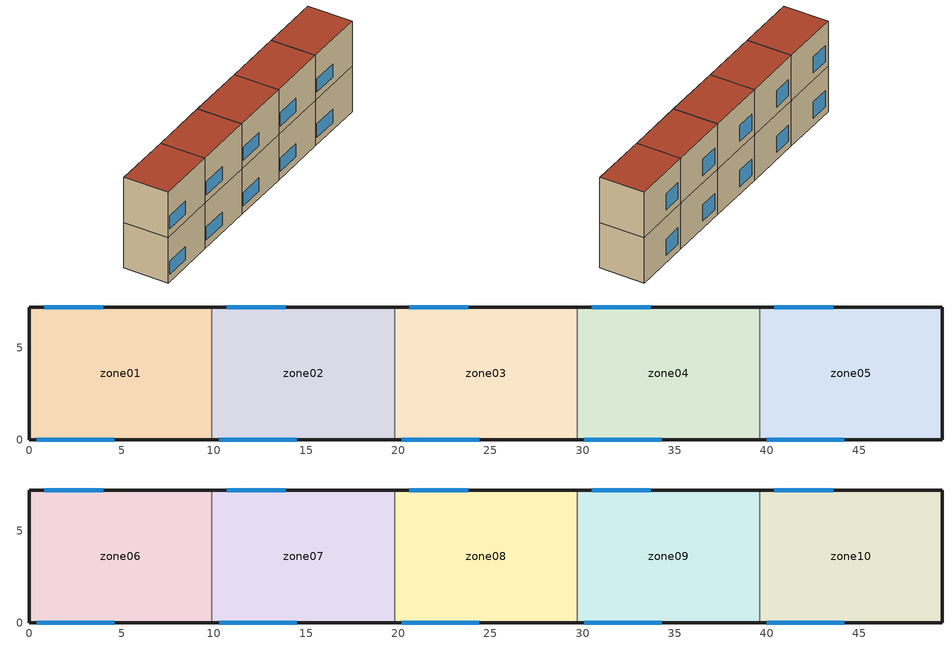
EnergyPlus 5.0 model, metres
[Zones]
zone01
 floor ground (GROUND_FLOOR): 9.9,7.2 9.9,0 0,0 0,7.2 z0
 wall outside (EXT_WALL): 9.9,7.2 0,7.2 0,0 9.9,0 z0:7.6
 wall to zone02 (ADJ_WALL): 9.9,0 9.9,7.2 z0:7.6
 window (EXT_WINDOW1): 0.4,0 4.6,0 z1.25:3.45; 4,7.2 0.8,7.2 z1.25:3.95
 ceiling to zone06 (ADJ_CEILING): 0,7.2 0,0 9.9,0 9.9,7.2 z7.6
zone02
 floor ground (GROUND_FLOOR): 19.8,7.2 19.8,0 9.9,0 9.9,7.2 z0
 wall outside (EXT_WALL): 19.8,7.2 9.9,7.2 / 9.9,0 19.8,0 z0:7.6
 wall to zone03 (ADJ_WALL): 19.8,0 19.8,7.2 z0:7.6
 wall to zone01 (ADJ_WALL): 9.9,7.2 9.9,0 z0:7.6
 window (EXT_WINDOW1): 10.3,0 14.5,0 z1.25:3.45; 13.9,7.2 10.7,7.2 z1.25:3.95
 ceiling to zone07 (ADJ_CEILING): 9.9,7.2 9.9,0 19.8,0 19.8,7.2 z7.6
zone03
 floor ground (GROUND_FLOOR): 29.7,7.2 29.7,0 19.8,0 19.8,7.2 z0
 wall outside (EXT_WALL): 29.7,7.2 19.8,7.2 / 19.8,0 29.7,0 z0:7.6
 wall to zone04 (ADJ_WALL): 29.7,0 29.7,7.2 z0:7.6
 wall to zone02 (ADJ_WALL): 19.8,7.2 19.8,0 z0:7.6
 window (EXT_WINDOW1): 20.2,0 24.4,0 z1.25:3.45; 23.8,7.2 20.6,7.2 z1.25:3.95
 ceiling to zone08 (ADJ_CEILING): 19.8,7.2 19.8,0 29.7,0 29.7,7.2 z7.6
zone04
 floor ground (GROUND_FLOOR): 39.6,7.2 39.6,0 29.7,0 29.7,7.2 z0
 wall outside (EXT_WALL): 39.6,7.2 29.7,7.2 / 29.7,0 39.6,0 z0:7.6
 wall to zone05 (ADJ_WALL): 39.6,0 39.6,7.2 z0:7.6
 wall to zone03 (ADJ_WALL): 29.7,7.2 29.7,0 z0:7.6
 window (EXT_WINDOW1): 30.1,0 34.3,0 z1.25:3.45; 33.7,7.2 30.5,7.2 z1.25:3.95
 ceiling to zone09 (ADJ_CEILING): 29.7,7.2 29.7,0 39.6,0 39.6,7.2 z7.6
zone05
 floor ground (GROUND_FLOOR): 49.5,7.2 49.5,0 39.6,0 39.6,7.2 z0
 wall outside (EXT_WALL): 39.6,0 49.5,0 49.5,7.2 39.6,7.2 z0:7.6
 wall to zone04 (ADJ_WALL): 39.6,7.2 39.6,0 z0:7.6
 window (EXT_WINDOW1): 40,0 44.2,0 z1.25:3.45; 43.6,7.2 40.4,7.2 z1.25:3.95
 ceiling to zone10 (ADJ_CEILING): 39.6,7.2 39.6,0 49.5,0 49.5,7.2 z7.6
zone06
 floor to zone01 (ADJ_CEILING): 9.9,7.2 9.9,0 0,0 0,7.2 z7.6
 wall outside (EXT_WALL): 9.9,7.2 0,7.2 0,0 9.9,0 z7.6:15.2
 wall to zone07 (ADJ_WALL): 9.9,0 9.9,7.2 z7.6:15.2
 window (EXT_WINDOW1): 0.4,0 4.6,0 z8.85:11.05; 4,7.2 0.8,7.2 z8.85:11.55
 roof outside (EXT_ROOF): 0,7.2 0,0 9.9,0 9.9,7.2 z15.2
zone07
 floor to zone02 (ADJ_CEILING): 19.8,7.2 19.8,0 9.9,0 9.9,7.2 z7.6
 wall outside (EXT_WALL): 19.8,7.2 9.9,7.2 / 9.9,0 19.8,0 z7.6:15.2
 wall to zone08 (ADJ_WALL): 19.8,0 19.8,7.2 z7.6:15.2
 wall to zone06 (ADJ_WALL): 9.9,7.2 9.9,0 z7.6:15.2
 window (EXT_WINDOW1): 10.3,0 14.5,0 z8.85:11.05; 13.9,7.2 10.7,7.2 z8.85:11.55
 roof outside (EXT_ROOF): 9.9,7.2 9.9,0 19.8,0 19.8,7.2 z15.2
zone08
 floor to zone03 (ADJ_CEILING): 29.7,7.2 29.7,0 19.8,0 19.8,7.2 z7.6
 wall outside (EXT_WALL): 29.7,7.2 19.8,7.2 / 19.8,0 29.7,0 z7.6:15.2
 wall to zone09 (ADJ_WALL): 29.7,0 29.7,7.2 z7.6:15.2
 wall to zone07 (ADJ_WALL): 19.8,7.2 19.8,0 z7.6:15.2
 window (EXT_WINDOW1): 20.2,0 24.4,0 z8.85:11.05; 23.8,7.2 20.6,7.2 z8.85:11.55
 roof outside (EXT_ROOF): 19.8,7.2 19.8,0 29.7,0 29.7,7.2 z15.2
zone09
 floor to zone04 (ADJ_CEILING): 39.6,7.2 39.6,0 29.7,0 29.7,7.2 z7.6
 wall outside (EXT_WALL): 39.6,7.2 29.7,7.2 / 29.7,0 39.6,0 z7.6:15.2
 wall to zone10 (ADJ_WALL): 39.6,0 39.6,7.2 z7.6:15.2
 wall to zone08 (ADJ_WALL): 29.7,7.2 29.7,0 z7.6:15.2
 window (EXT_WINDOW1): 30.1,0 34.3,0 z8.85:11.05; 33.7,7.2 30.5,7.2 z8.85:11.55
 roof outside (EXT_ROOF): 29.7,7.2 29.7,0 39.6,0 39.6,7.2 z15.2
zone10
 floor to zone05 (ADJ_CEILING): 49.5,7.2 49.5,0 39.6,0 39.6,7.2 z7.6
 wall outside (EXT_WALL): 39.6,0 49.5,0 49.5,7.2 39.6,7.2 z7.6:15.2
 wall to zone09 (ADJ_WALL): 39.6,7.2 39.6,0 z7.6:15.2
 window (EXT_WINDOW1): 40,0 44.2,0 z8.85:11.05; 43.6,7.2 40.4,7.2 z8.85:11.55
 roof outside (EXT_ROOF): 39.6,7.2 39.6,0 49.5,0 49.5,7.2 z15.2
[Building]
TRNSYS18: North Axis {deg}=0; Terrain=City; Loads Convergence Tolerance Value=0; Temperature Convergence Tolerance Value {deltaC}=0; Solar Distribution=FullInteriorAndExterior; Maximum Number of Warmup Days=0
[Site:Location]
not used: Latitude {deg}=0; Longitude {deg}=0; Time Zone {hr}=0; Elevation {m}=0
[Construction]
GROUND_FLOOR; EXT_WALL; EXT_ROOF; ADJ_WALL; ADJ_CEILING; EXT_WINDOW1: 
[WindowProperty:ShadingControl]
ESHADE=0; ISHADE=INPUT 1*MAX_ISHADE : SHADECNTRL=ISHADE_INTERNAL
[SurfaceProperty:OtherSideCoefficients]
BOUNDARY=IDENTICAL; BOUNDARY=INPUT 1*TBOUNDARY; BOUNDARY=INPUT 1*TBOUNDARY_2; BOUNDARY=INPUT 1*TBOUNDARY_3; BOUNDARY=INPUT 1*TGROUND; BOUNDARY=20; BOUNDARY=15
[Zone] Multiplier=1
zone01; zone02; zone03; zone04; zone05; zone06; zone07; zone08; zone09; zone10
